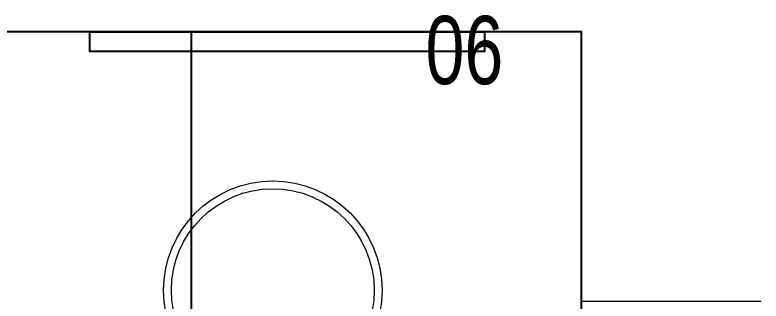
# Model space of a CAD drawing. Extents: x -178977 to 231842, y -29287 to 19916.
# Drawn here: x 48250 to 49206, y 5090 to 5457 of the extents above; entities that cross this region are included whole.
import ezdxf

# ---------------------------------------------------------------- set-up
doc = ezdxf.new("R2010")
doc.units = 0
doc.header["$LTSCALE"] = 0.25
doc.linetypes.add('DASHDOT', pattern=[25.4, 12.7, -6.35, 0, -6.35])
for name, color, linetype, lineweight in [('01-First Floor-FUR$0$72_EGR_EQP_TAG', 142, 'Continuous', 5), ('01-First Floor-FUR$0$LOADING', 253, 'Continuous', 5), ('01-First Floor-FUR$0$Walls', 251, 'Continuous', 5), ('E-LITE-CLNG-CNDT', 6, 'DASHDOT', 35)]:
    doc.layers.add(name, color=color, linetype=linetype, lineweight=lineweight)
doc.layers.add('01-First Floor-FUR$0$FALSE CEILING', color=251, linetype='Continuous')
doc.styles.add('01-First Floor-FUR$0$X3G_ENTITY_257CFD', font='swisscl.ttf', dxfattribs={"height": 200})

# ---------------------------------------------------------------- blocks, each defined once
blk = doc.blocks.new('01-First Floor-FUR$0$WM00001-P')
at = {"layer": '01-First Floor-FUR$0$LOADING'}
for radius in [0.14, 0.13]:
    blk.add_circle((0, 0), radius, dxfattribs=at)
blk = doc.blocks.new('01-First Floor-FUR')
at = {"layer": '01-First Floor-FUR$0$FALSE CEILING', "linetype": 'Continuous'}
blk.add_line((48476, 2540), (48476, 5435), dxfattribs=at)
at = {"layer": '01-First Floor-FUR$0$FALSE CEILING'}
blk.add_lwpolyline([(45476, 2540), (48976, 2540), (48976, 5435), (45476, 5435)], close=True, dxfattribs=at)
at = {"layer": '01-First Floor-FUR$0$FALSE CEILING', "elevation": -0.1}
blk.add_lwpolyline([(48851.65, 5435), (48851.65, 5410), (48345.65, 5410), (48345.65, 5435), (48851.65, 5435)], dxfattribs=at)
at = {"layer": '01-First Floor-FUR$0$LOADING', "elevation": -0.1}
blk.add_lwpolyline([(48851.65, 5435), (48851.65, 5410), (48345.65, 5410), (48345.65, 5435), (48851.65, 5435)], dxfattribs=at)
at = {"layer": '01-First Floor-FUR$0$Walls'}
for p, q in [((45476, 5435), (48976, 5435)), ((48976, 5090), (48976, 5435)), ((48976, 5090), (49206, 5090))]:
    blk.add_line(p, q, dxfattribs=at)
at = {"layer": '01-First Floor-FUR$0$LOADING', "extrusion": (-2.26467e-18, 2.24019e-05, -1), "xscale": -1000, "yscale": 1000, "zscale": 1000, "rotation": 269.9999999999999}
blk.add_blockref('01-First Floor-FUR$0$WM00001-P', (-48580.21, 5103.96, 0.24), dxfattribs=at)
at = {"layer": '01-First Floor-FUR$0$72_EGR_EQP_TAG', "insert": (48825.77, 5455.48, -0.1), "char_height": 87.473, "attachment_point": 2, "style": '01-First Floor-FUR$0$X3G_ENTITY_257CFD'}
blk.add_mtext('06', dxfattribs=at)

msp = doc.modelspace()

# ---------------------------------------------------------------- block references
at = {"layer": 'E-LITE-CLNG-CNDT'}
msp.add_blockref('01-First Floor-FUR', (0, 0), dxfattribs=at)

doc.saveas('drawing.dxf')
